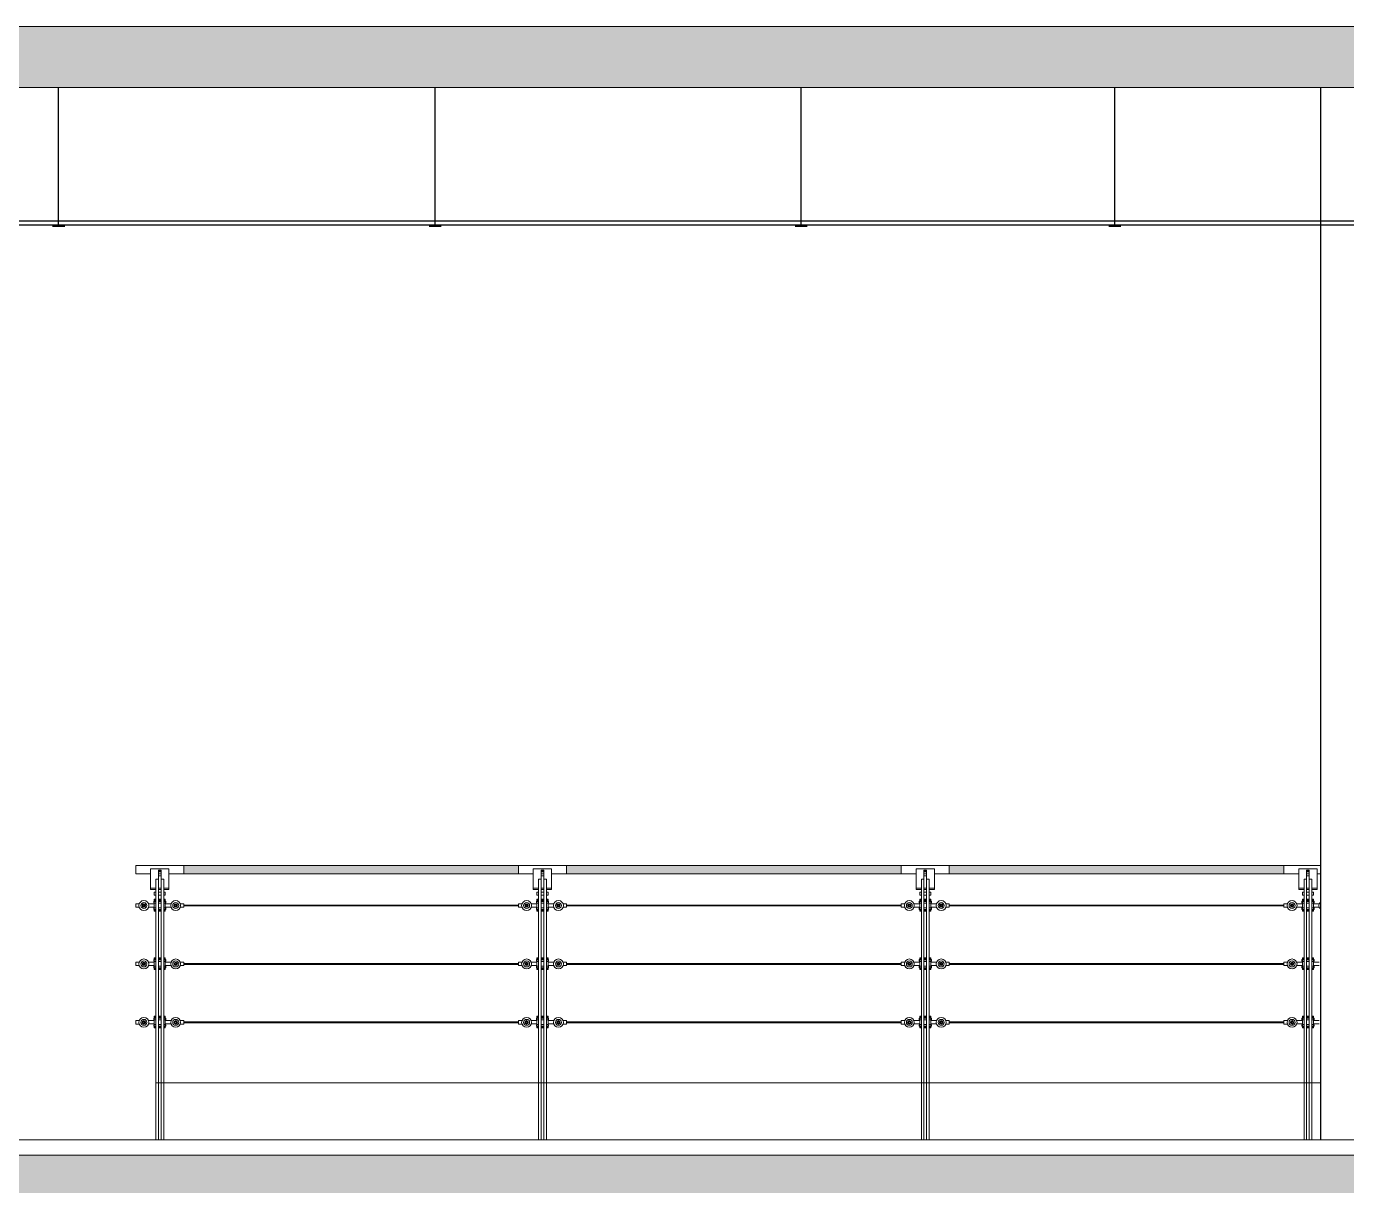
# Model space of a CAD drawing. Header units: millimetres. Extents: x 1135 to 1350, y 205 to 283.
# Drawn here: x 1182.499 to 1186.829, y 225 to 228.8 of the extents above; entities that cross this region are included whole.
import ezdxf

# ---------------------------------------------------------------- set-up
doc = ezdxf.new("R2010")
doc.units = ezdxf.units.MM
doc.header["$LTSCALE"] = 10
doc.layers.add('CIEL', color=8, linetype='Continuous')
doc.layers.add('FONDO', color=8, linetype='Continuous')
for name, color, linetype, lineweight in [('cinza 03', 252, 'Continuous', 13), ('pn 02', 16, 'Continuous', 20), ('PN-01', 90, 'Continuous', 13), ('PN-03', 180, 'Continuous', 30)]:
    doc.layers.add(name, color=color, linetype=linetype, lineweight=lineweight)

msp = doc.modelspace()

# ---------------------------------------------------------------- hatches: boundary and pattern name
at = {"layer": 'cinza 03'}
h = msp.add_hatch(color=256, dxfattribs=at)
h.paths.add_polyline_path([(1183.015, 226.049), (1183.015, 226.0223), (1183.2721, 226.0223), (1183.2791, 226.049)])
h.paths.add_polyline_path([(1184.1129, 226.0223), (1184.1129, 226.049), (1183.2791, 226.049), (1183.2721, 226.0223)])
h = msp.add_hatch(color=256, dxfattribs=at)
h.paths.add_polyline_path([(1184.2706, 226.049), (1184.2706, 226.0223), (1184.5276, 226.0223), (1184.5346, 226.049)])
h.paths.add_polyline_path([(1185.3684, 226.0223), (1185.3684, 226.049), (1184.5346, 226.049), (1184.5276, 226.0223)])
h = msp.add_hatch(color=256, dxfattribs=at)
h.paths.add_polyline_path([(1185.5261, 226.049), (1185.5261, 226.0223), (1185.7832, 226.0223), (1185.7901, 226.049)])
h.paths.add_polyline_path([(1186.6239, 226.0223), (1186.6239, 226.049), (1185.7901, 226.049), (1185.7832, 226.0223)])
at = {"layer": 'PN-01'}
h = msp.add_hatch(color=256, dxfattribs=at)
h.paths.add_polyline_path([(1192.9934, 228.8), (1186.9934, 228.8), (1186.9934, 228.6), (1192.9934, 228.6)])
h.paths.add_polyline_path([(1186.9934, 228.8), (1180.9934, 228.8), (1180.9934, 228.6), (1186.9934, 228.6)])
h.paths.add_polyline_path([(1180.9934, 228.8), (1174.9934, 228.8), (1174.9934, 228.6), (1180.9934, 228.6)])
h.paths.add_polyline_path([(1174.9934, 228.8), (1168.9934, 228.8), (1168.9934, 228.6), (1174.9934, 228.6)])
h.paths.add_polyline_path([(1168.9934, 228.8), (1162.9934, 228.8), (1162.9934, 228.6), (1168.9934, 228.6)])
h.paths.add_polyline_path([(1162.9934, 228.8), (1156.9934, 228.8), (1156.9934, 228.6), (1162.9934, 228.6)])
h.paths.add_polyline_path([(1156.9934, 228.8), (1151.1184, 228.8), (1151.1184, 228.6), (1156.9934, 228.6)])
h.paths.add_polyline_path([(1150.8684, 225.1), (1148.8684, 225.1), (1148.8684, 224.9), (1150.8684, 224.9)])
h.paths.add_polyline_path([(1156.9934, 225.1), (1151.1184, 225.1), (1151.1184, 224.9), (1156.9934, 224.9)])
h.paths.add_polyline_path([(1162.9934, 225.1), (1156.9934, 225.1), (1156.9934, 224.9), (1162.9934, 224.9)])
h.paths.add_polyline_path([(1168.9934, 225.1), (1162.9934, 225.1), (1162.9934, 224.9), (1168.9934, 224.9)])
h.paths.add_polyline_path([(1174.9934, 225.1), (1168.9934, 225.1), (1168.9934, 224.9), (1174.9934, 224.9)])
h.paths.add_polyline_path([(1180.9934, 225.1), (1174.9934, 225.1), (1174.9934, 224.9), (1180.9934, 224.9)])
h.paths.add_polyline_path([(1186.9934, 225.1), (1180.9934, 225.1), (1180.9934, 224.9), (1186.9934, 224.9)])
h.paths.add_polyline_path([(1192.9934, 225.1), (1186.9934, 225.1), (1186.9934, 224.9), (1192.9934, 224.9)])
h.paths.add_polyline_path([(1192.9934, 220.9), (1186.9934, 220.9), (1186.9934, 220.7), (1192.9934, 220.7)])
h.paths.add_polyline_path([(1186.9934, 220.9), (1180.9934, 220.9), (1180.9934, 220.7), (1186.9934, 220.7)])
h.paths.add_polyline_path([(1180.9934, 220.9), (1174.9934, 220.9), (1174.9934, 220.7), (1180.9934, 220.7)])
h.paths.add_polyline_path([(1174.9934, 220.9), (1168.9934, 220.9), (1168.9934, 220.7), (1174.9934, 220.7)])
h.paths.add_polyline_path([(1168.9934, 220.9), (1162.9934, 220.9), (1162.9934, 220.7), (1168.9934, 220.7)])
h.paths.add_polyline_path([(1162.9934, 220.9), (1156.9934, 220.9), (1156.9934, 220.7), (1162.9934, 220.7)])
h.paths.add_polyline_path([(1156.9934, 220.9), (1150.9934, 220.9), (1150.9934, 220.2), (1151.1184, 220.2), (1151.1184, 220.7), (1156.9934, 220.7)])
h.paths.add_polyline_path([(1150.9934, 220.2), (1145.8684, 220.2), (1145.8684, 220), (1150.9934, 220)])
h.paths.add_polyline_path([(1151.2434, 220.2), (1150.9934, 220.2), (1150.9934, 220), (1151.2434, 220)])

# ---------------------------------------------------------------- linework, layer by layer
at = {"layer": 'CIEL'}
for p, q in [((1151.1184, 228.1625), (1217.1434, 228.1625)), ((1151.1184, 228.15), (1217.1434, 228.15)), ((1182.5847, 228.1457), (1182.6244, 228.1457)), ((1183.8197, 228.1457), (1183.8594, 228.1457)), ((1185.0204, 228.1457), (1185.0601, 228.1457)), ((1186.0495, 228.1457), (1186.0893, 228.1457))]:
    msp.add_line(p, q, dxfattribs=at)
at = {"layer": 'cinza 03'}
for p, q in [((1182.8574, 226.049), (1184.2706, 226.049)), ((1182.8574, 226.0223), (1182.8574, 226.049)), ((1182.8574, 226.0223), (1182.9061, 226.0223)), ((1182.9061, 226.0384), (1182.9061, 225.9709)), ((1182.9061, 226.0384), (1182.9662, 226.0384)), ((1182.9318, 226.0337), (1182.9318, 225.15)), ((1182.9406, 226.0337), (1182.9318, 226.0337)), ((1182.9406, 226.0337), (1182.9406, 225.15)), ((1182.9662, 226.0384), (1182.9662, 225.9709)), ((1182.9662, 226.0223), (1184.1616, 226.0223)), ((1183.015, 226.0223), (1183.015, 226.049)), ((1184.1129, 226.0223), (1184.1129, 226.049)), ((1184.1129, 226.049), (1185.5261, 226.049)), ((1184.1616, 226.0384), (1184.1616, 225.9709)), ((1184.1616, 226.0384), (1184.2217, 226.0384)), ((1184.1873, 226.0337), (1184.1873, 225.15)), ((1184.1961, 226.0337), (1184.1873, 226.0337)), ((1184.1961, 226.0337), (1184.1961, 225.15)), ((1184.2217, 226.0384), (1184.2217, 225.9709)), ((1184.2217, 226.0223), (1184.2706, 226.0223)), ((1184.2217, 226.0223), (1185.4171, 226.0223)), ((1184.2706, 226.0223), (1184.2706, 226.049)), ((1185.3684, 226.0223), (1185.3684, 226.049)), ((1185.3684, 226.049), (1186.7434, 226.049)), ((1185.4171, 226.0384), (1185.4171, 225.9709)), ((1185.4171, 226.0384), (1185.4773, 226.0384)), ((1185.4428, 226.0337), (1185.4428, 225.15)), ((1185.4516, 226.0337), (1185.4428, 226.0337)), ((1185.4516, 226.0337), (1185.4516, 225.15)), ((1185.4773, 226.0384), (1185.4773, 225.9709)), ((1185.4773, 226.0223), (1185.5261, 226.0223)), ((1185.4773, 226.0223), (1186.6727, 226.0223)), ((1185.5261, 226.0223), (1185.5261, 226.049)), ((1186.6239, 226.0223), (1186.6239, 226.049)), ((1186.6239, 226.049), (1186.7434, 226.049)), ((1186.6727, 226.0384), (1186.6727, 225.9709)), ((1186.6727, 226.0384), (1186.7328, 226.0384)), ((1186.6983, 226.0337), (1186.6983, 225.15)), ((1186.7071, 226.0337), (1186.6983, 226.0337)), ((1186.7071, 226.0337), (1186.7071, 225.15)), ((1186.7328, 226.0384), (1186.7328, 225.9709)), ((1186.7328, 226.0223), (1186.7434, 226.0223)), ((1186.7328, 226.0223), (1186.7434, 226.0223)), ((1182.9061, 225.9746), (1182.9233, 225.9746)), ((1182.9233, 226.0045), (1182.9234, 225.15)), ((1182.9318, 226.0044), (1182.9233, 226.0044)), ((1182.9318, 225.9746), (1182.9406, 225.9746)), ((1182.949, 226.0044), (1182.9406, 226.0044)), ((1182.949, 226.0044), (1182.949, 225.15)), ((1182.949, 225.9746), (1182.9662, 225.9746)), ((1184.1616, 225.9746), (1184.1789, 225.9746)), ((1184.1789, 226.0045), (1184.1789, 225.15)), ((1184.1873, 226.0044), (1184.1789, 226.0044)), ((1184.1873, 225.9746), (1184.1961, 225.9746)), ((1184.2045, 226.0044), (1184.1961, 226.0044)), ((1184.2045, 226.0044), (1184.2045, 225.15)), ((1184.2045, 225.9746), (1184.2217, 225.9746)), ((1185.4171, 225.9746), (1185.4344, 225.9746)), ((1185.4344, 226.0045), (1185.4344, 225.15)), ((1185.4428, 226.0044), (1185.4344, 226.0044)), ((1185.4428, 225.9746), (1185.4516, 225.9746)), ((1185.46, 226.0044), (1185.4516, 226.0044)), ((1185.46, 226.0044), (1185.46, 225.15)), ((1185.46, 225.9746), (1185.4773, 225.9746)), ((1186.6727, 225.9746), (1186.6899, 225.9746)), ((1186.6899, 226.0045), (1186.6899, 225.15)), ((1186.6983, 226.0044), (1186.6899, 226.0044)), ((1186.6983, 225.9746), (1186.7071, 225.9746)), ((1186.7155, 226.0044), (1186.7071, 226.0044)), ((1186.7155, 226.0044), (1186.7155, 225.15)), ((1186.7155, 225.9746), (1186.7328, 225.9746)), ((1182.9061, 225.9709), (1182.9233, 225.9709)), ((1182.9162, 225.932), (1182.9162, 225.9268)), ((1182.9179, 225.932), (1182.9162, 225.932)), ((1182.9179, 225.9523), (1182.9179, 225.962)), ((1182.9233, 225.962), (1182.9179, 225.962)), ((1182.9233, 225.9523), (1182.9179, 225.9523)), ((1182.9179, 225.9385), (1182.9179, 225.8996)), ((1182.9233, 225.9385), (1182.9179, 225.9385)), ((1182.9318, 225.9709), (1182.9406, 225.9709)), ((1182.9406, 225.962), (1182.9318, 225.962)), ((1182.9406, 225.9523), (1182.9318, 225.9523)), ((1182.9406, 225.9385), (1182.9318, 225.9385)), ((1182.949, 225.9709), (1182.9662, 225.9709)), ((1182.9544, 225.962), (1182.949, 225.962)), ((1182.9544, 225.9523), (1182.949, 225.9523)), ((1182.9544, 225.9385), (1182.949, 225.9385)), ((1182.9544, 225.9523), (1182.9544, 225.962)), ((1182.9544, 225.9385), (1182.9544, 225.8996)), ((1182.9562, 225.932), (1182.9544, 225.932)), ((1182.9562, 225.932), (1182.9562, 225.9268)), ((1184.1616, 225.9709), (1184.1789, 225.9709)), ((1184.1717, 225.932), (1184.1717, 225.9268)), ((1184.1734, 225.932), (1184.1717, 225.932)), ((1184.1734, 225.9523), (1184.1734, 225.962)), ((1184.1789, 225.962), (1184.1734, 225.962)), ((1184.1789, 225.9523), (1184.1734, 225.9523)), ((1184.1734, 225.9385), (1184.1734, 225.8996)), ((1184.1789, 225.9385), (1184.1734, 225.9385)), ((1184.1873, 225.9709), (1184.1961, 225.9709)), ((1184.1961, 225.962), (1184.1873, 225.962)), ((1184.1961, 225.9523), (1184.1873, 225.9523)), ((1184.1961, 225.9385), (1184.1873, 225.9385)), ((1184.2045, 225.9709), (1184.2217, 225.9709)), ((1184.2099, 225.962), (1184.2045, 225.962)), ((1184.2099, 225.9523), (1184.2045, 225.9523)), ((1184.2099, 225.9385), (1184.2045, 225.9385)), ((1184.2099, 225.9523), (1184.2099, 225.962)), ((1184.2099, 225.9385), (1184.2099, 225.8996)), ((1184.2117, 225.932), (1184.2099, 225.932)), ((1184.2117, 225.932), (1184.2117, 225.9268)), ((1185.4171, 225.9709), (1185.4344, 225.9709)), ((1185.4272, 225.932), (1185.4272, 225.9268)), ((1185.429, 225.932), (1185.4272, 225.932)), ((1185.429, 225.9523), (1185.429, 225.962)), ((1185.4344, 225.962), (1185.429, 225.962)), ((1185.4344, 225.9523), (1185.429, 225.9523)), ((1185.429, 225.9385), (1185.429, 225.8996)), ((1185.4344, 225.9385), (1185.429, 225.9385)), ((1185.4428, 225.9709), (1185.4516, 225.9709)), ((1185.4516, 225.962), (1185.4428, 225.962)), ((1185.4516, 225.9523), (1185.4428, 225.9523)), ((1185.4516, 225.9385), (1185.4428, 225.9385)), ((1185.46, 225.9709), (1185.4773, 225.9709)), ((1185.4654, 225.962), (1185.46, 225.962)), ((1185.4654, 225.9523), (1185.46, 225.9523)), ((1185.4654, 225.9385), (1185.46, 225.9385)), ((1185.4654, 225.9523), (1185.4654, 225.962)), ((1185.4654, 225.9385), (1185.4654, 225.8996)), ((1185.4672, 225.932), (1185.4654, 225.932)), ((1185.4672, 225.932), (1185.4672, 225.9268)), ((1186.6727, 225.9709), (1186.6899, 225.9709)), ((1186.6827, 225.932), (1186.6827, 225.9268)), ((1186.6845, 225.932), (1186.6827, 225.932)), ((1186.6845, 225.9523), (1186.6845, 225.962)), ((1186.6899, 225.962), (1186.6845, 225.962)), ((1186.6899, 225.9523), (1186.6845, 225.9523)), ((1186.6845, 225.9385), (1186.6845, 225.8996)), ((1186.6899, 225.9385), (1186.6845, 225.9385)), ((1186.6983, 225.9709), (1186.7071, 225.9709)), ((1186.7071, 225.962), (1186.6983, 225.962)), ((1186.7071, 225.9523), (1186.6983, 225.9523)), ((1186.7071, 225.9385), (1186.6983, 225.9385)), ((1186.7155, 225.9709), (1186.7328, 225.9709)), ((1186.721, 225.962), (1186.7155, 225.962)), ((1186.721, 225.9523), (1186.7155, 225.9523)), ((1186.721, 225.9385), (1186.7155, 225.9385)), ((1186.721, 225.9523), (1186.721, 225.962)), ((1186.721, 225.9385), (1186.721, 225.8996)), ((1186.7227, 225.932), (1186.721, 225.932)), ((1186.7227, 225.932), (1186.7227, 225.9268)), ((1182.8574, 225.9237), (1182.8688, 225.9237)), ((1182.8574, 225.9237), (1182.8574, 225.9126)), ((1182.8574, 225.9126), (1182.8688, 225.9126)), ((1182.8992, 225.9237), (1182.9179, 225.9237)), ((1182.8994, 225.9132), (1182.9179, 225.9132)), ((1182.9179, 225.9268), (1182.9162, 225.9268)), ((1182.9162, 225.9104), (1182.9162, 225.9052)), ((1182.9179, 225.9104), (1182.9162, 225.9104)), ((1182.9179, 225.9052), (1182.9162, 225.9052)), ((1182.9233, 225.8996), (1182.9179, 225.8996)), ((1182.9406, 225.8996), (1182.9318, 225.8996)), ((1182.9544, 225.8996), (1182.949, 225.8996)), ((1182.9562, 225.9268), (1182.9544, 225.9268)), ((1182.9733, 225.9237), (1182.9544, 225.9237)), ((1182.973, 225.9132), (1182.9544, 225.9132)), ((1182.9562, 225.9104), (1182.9544, 225.9104)), ((1182.9562, 225.9052), (1182.9544, 225.9052)), ((1182.9562, 225.9104), (1182.9562, 225.9052)), ((1183.015, 225.9237), (1183.0037, 225.9237)), ((1183.015, 225.9126), (1183.0037, 225.9126)), ((1183.015, 225.9237), (1183.015, 225.9126)), ((1183.015, 225.9198), (1184.1129, 225.9198)), ((1183.015, 225.9166), (1184.1129, 225.9166)), ((1184.1129, 225.9237), (1184.1243, 225.9237)), ((1184.1129, 225.9237), (1184.1129, 225.9126)), ((1184.1129, 225.9126), (1184.1243, 225.9126)), ((1184.1547, 225.9237), (1184.1734, 225.9237)), ((1184.1549, 225.9132), (1184.1734, 225.9132)), ((1184.1734, 225.9268), (1184.1717, 225.9268)), ((1184.1717, 225.9104), (1184.1717, 225.9052)), ((1184.1734, 225.9104), (1184.1717, 225.9104)), ((1184.1734, 225.9052), (1184.1717, 225.9052)), ((1184.1789, 225.8996), (1184.1734, 225.8996)), ((1184.1961, 225.8996), (1184.1873, 225.8996)), ((1184.2099, 225.8996), (1184.2045, 225.8996)), ((1184.2117, 225.9268), (1184.2099, 225.9268)), ((1184.2288, 225.9237), (1184.2099, 225.9237)), ((1184.2285, 225.9132), (1184.2099, 225.9132)), ((1184.2117, 225.9104), (1184.2099, 225.9104)), ((1184.2117, 225.9052), (1184.2099, 225.9052)), ((1184.2117, 225.9104), (1184.2117, 225.9052)), ((1184.2706, 225.9237), (1184.2592, 225.9237)), ((1184.2706, 225.9126), (1184.2592, 225.9126)), ((1184.2706, 225.9237), (1184.2706, 225.9126)), ((1184.2706, 225.9198), (1185.3684, 225.9198)), ((1184.2706, 225.9166), (1185.3684, 225.9166)), ((1185.3684, 225.9237), (1185.3798, 225.9237)), ((1185.3684, 225.9237), (1185.3684, 225.9126)), ((1185.3684, 225.9126), (1185.3798, 225.9126)), ((1185.4102, 225.9237), (1185.429, 225.9237)), ((1185.4104, 225.9132), (1185.429, 225.9132)), ((1185.429, 225.9268), (1185.4272, 225.9268)), ((1185.4272, 225.9104), (1185.4272, 225.9052)), ((1185.429, 225.9104), (1185.4272, 225.9104)), ((1185.429, 225.9052), (1185.4272, 225.9052)), ((1185.4344, 225.8996), (1185.429, 225.8996)), ((1185.4516, 225.8996), (1185.4428, 225.8996)), ((1185.4654, 225.8996), (1185.46, 225.8996)), ((1185.4672, 225.9268), (1185.4654, 225.9268)), ((1185.4843, 225.9237), (1185.4654, 225.9237)), ((1185.4841, 225.9132), (1185.4654, 225.9132)), ((1185.4672, 225.9104), (1185.4654, 225.9104)), ((1185.4672, 225.9052), (1185.4654, 225.9052)), ((1185.4672, 225.9104), (1185.4672, 225.9052)), ((1185.5261, 225.9237), (1185.5147, 225.9237)), ((1185.5261, 225.9126), (1185.5147, 225.9126)), ((1185.5261, 225.9237), (1185.5261, 225.9126)), ((1185.5261, 225.9198), (1186.6239, 225.9198)), ((1185.5261, 225.9166), (1186.6239, 225.9166)), ((1186.6239, 225.9237), (1186.6353, 225.9237)), ((1186.6239, 225.9237), (1186.6239, 225.9126)), ((1186.6239, 225.9126), (1186.6353, 225.9126)), ((1186.6657, 225.9237), (1186.6845, 225.9237)), ((1186.666, 225.9132), (1186.6845, 225.9132)), ((1186.6845, 225.9268), (1186.6827, 225.9268)), ((1186.6827, 225.9104), (1186.6827, 225.9052)), ((1186.6845, 225.9104), (1186.6827, 225.9104)), ((1186.6845, 225.9052), (1186.6827, 225.9052)), ((1186.6899, 225.8996), (1186.6845, 225.8996)), ((1186.7071, 225.8996), (1186.6983, 225.8996)), ((1186.721, 225.8996), (1186.7155, 225.8996)), ((1186.7227, 225.9268), (1186.721, 225.9268)), ((1186.7398, 225.9237), (1186.721, 225.9237)), ((1186.7396, 225.9132), (1186.721, 225.9132)), ((1186.7227, 225.9104), (1186.721, 225.9104)), ((1186.7227, 225.9052), (1186.721, 225.9052)), ((1186.7227, 225.9104), (1186.7227, 225.9052)), ((1182.8574, 225.7322), (1182.8688, 225.7322)), ((1182.8574, 225.7322), (1182.8574, 225.7211)), ((1182.8574, 225.7211), (1182.8688, 225.7211)), ((1182.8992, 225.7322), (1182.9179, 225.7322)), ((1182.8994, 225.7217), (1182.9179, 225.7217)), ((1182.9162, 225.7406), (1182.9162, 225.7353)), ((1182.9179, 225.7406), (1182.9162, 225.7406)), ((1182.9179, 225.7353), (1182.9162, 225.7353)), ((1182.9162, 225.719), (1182.9162, 225.7137)), ((1182.9179, 225.719), (1182.9162, 225.719)), ((1182.9179, 225.747), (1182.9179, 225.7081)), ((1182.9233, 225.747), (1182.9179, 225.747)), ((1182.9406, 225.747), (1182.9318, 225.747)), ((1182.9544, 225.747), (1182.949, 225.747)), ((1182.9544, 225.747), (1182.9544, 225.7081)), ((1182.9562, 225.7406), (1182.9544, 225.7406)), ((1182.9562, 225.7353), (1182.9544, 225.7353)), ((1182.9733, 225.7322), (1182.9544, 225.7322)), ((1182.973, 225.7217), (1182.9544, 225.7217)), ((1182.9562, 225.719), (1182.9544, 225.719)), ((1182.9562, 225.7406), (1182.9562, 225.7353)), ((1182.9562, 225.719), (1182.9562, 225.7137)), ((1183.015, 225.7322), (1183.0037, 225.7322)), ((1183.015, 225.7211), (1183.0037, 225.7211)), ((1183.015, 225.7322), (1183.015, 225.7211)), ((1183.015, 225.7283), (1184.1129, 225.7283)), ((1183.015, 225.7251), (1184.1129, 225.7251)), ((1184.1129, 225.7322), (1184.1243, 225.7322)), ((1184.1129, 225.7322), (1184.1129, 225.7211)), ((1184.1129, 225.7211), (1184.1243, 225.7211)), ((1184.1547, 225.7322), (1184.1734, 225.7322)), ((1184.1549, 225.7217), (1184.1734, 225.7217)), ((1184.1717, 225.7406), (1184.1717, 225.7353)), ((1184.1734, 225.7406), (1184.1717, 225.7406)), ((1184.1734, 225.7353), (1184.1717, 225.7353)), ((1184.1717, 225.719), (1184.1717, 225.7137)), ((1184.1734, 225.719), (1184.1717, 225.719)), ((1184.1734, 225.747), (1184.1734, 225.7081)), ((1184.1789, 225.747), (1184.1734, 225.747)), ((1184.1961, 225.747), (1184.1873, 225.747)), ((1184.2099, 225.747), (1184.2045, 225.747)), ((1184.2099, 225.747), (1184.2099, 225.7081)), ((1184.2117, 225.7406), (1184.2099, 225.7406)), ((1184.2117, 225.7353), (1184.2099, 225.7353)), ((1184.2288, 225.7322), (1184.2099, 225.7322)), ((1184.2285, 225.7217), (1184.2099, 225.7217)), ((1184.2117, 225.719), (1184.2099, 225.719)), ((1184.2117, 225.7406), (1184.2117, 225.7353)), ((1184.2117, 225.719), (1184.2117, 225.7137)), ((1184.2706, 225.7322), (1184.2592, 225.7322)), ((1184.2706, 225.7211), (1184.2592, 225.7211)), ((1184.2706, 225.7322), (1184.2706, 225.7211)), ((1184.2706, 225.7283), (1185.3684, 225.7283)), ((1184.2706, 225.7251), (1185.3684, 225.7251)), ((1185.3684, 225.7322), (1185.3798, 225.7322)), ((1185.3684, 225.7322), (1185.3684, 225.7211)), ((1185.3684, 225.7211), (1185.3798, 225.7211)), ((1185.4102, 225.7322), (1185.429, 225.7322)), ((1185.4104, 225.7217), (1185.429, 225.7217)), ((1185.4272, 225.7406), (1185.4272, 225.7353)), ((1185.429, 225.7406), (1185.4272, 225.7406)), ((1185.429, 225.7353), (1185.4272, 225.7353)), ((1185.4272, 225.719), (1185.4272, 225.7137)), ((1185.429, 225.719), (1185.4272, 225.719)), ((1185.429, 225.747), (1185.429, 225.7081)), ((1185.4344, 225.747), (1185.429, 225.747)), ((1185.4516, 225.747), (1185.4428, 225.747)), ((1185.4654, 225.747), (1185.46, 225.747)), ((1185.4654, 225.747), (1185.4654, 225.7081)), ((1185.4672, 225.7406), (1185.4654, 225.7406)), ((1185.4672, 225.7353), (1185.4654, 225.7353)), ((1185.4843, 225.7322), (1185.4654, 225.7322)), ((1185.4841, 225.7217), (1185.4654, 225.7217)), ((1185.4672, 225.719), (1185.4654, 225.719)), ((1185.4672, 225.7406), (1185.4672, 225.7353)), ((1185.4672, 225.719), (1185.4672, 225.7137)), ((1185.5261, 225.7322), (1185.5147, 225.7322)), ((1185.5261, 225.7211), (1185.5147, 225.7211)), ((1185.5261, 225.7322), (1185.5261, 225.7211)), ((1185.5261, 225.7283), (1186.6239, 225.7283)), ((1185.5261, 225.7251), (1186.6239, 225.7251)), ((1186.6239, 225.7322), (1186.6353, 225.7322)), ((1186.6239, 225.7322), (1186.6239, 225.7211)), ((1186.6239, 225.7211), (1186.6353, 225.7211)), ((1186.6657, 225.7322), (1186.6845, 225.7322)), ((1186.666, 225.7217), (1186.6845, 225.7217)), ((1186.6827, 225.7406), (1186.6827, 225.7353)), ((1186.6845, 225.7406), (1186.6827, 225.7406)), ((1186.6845, 225.7353), (1186.6827, 225.7353)), ((1186.6827, 225.719), (1186.6827, 225.7137)), ((1186.6845, 225.719), (1186.6827, 225.719)), ((1186.6845, 225.747), (1186.6845, 225.7081)), ((1186.6899, 225.747), (1186.6845, 225.747)), ((1186.7071, 225.747), (1186.6983, 225.747)), ((1186.721, 225.747), (1186.7155, 225.747)), ((1186.721, 225.747), (1186.721, 225.7081)), ((1186.7227, 225.7406), (1186.721, 225.7406)), ((1186.7227, 225.7353), (1186.721, 225.7353)), ((1186.7398, 225.7322), (1186.721, 225.7322)), ((1186.7396, 225.7217), (1186.721, 225.7217)), ((1186.7227, 225.719), (1186.721, 225.719)), ((1186.7227, 225.7406), (1186.7227, 225.7353)), ((1186.7227, 225.719), (1186.7227, 225.7137)), ((1182.9179, 225.7137), (1182.9162, 225.7137)), ((1182.9233, 225.7081), (1182.9179, 225.7081)), ((1182.9406, 225.7081), (1182.9318, 225.7081)), ((1182.9544, 225.7081), (1182.949, 225.7081)), ((1182.9562, 225.7137), (1182.9544, 225.7137)), ((1184.1734, 225.7137), (1184.1717, 225.7137)), ((1184.1789, 225.7081), (1184.1734, 225.7081)), ((1184.1961, 225.7081), (1184.1873, 225.7081)), ((1184.2099, 225.7081), (1184.2045, 225.7081)), ((1184.2117, 225.7137), (1184.2099, 225.7137)), ((1185.429, 225.7137), (1185.4272, 225.7137)), ((1185.4344, 225.7081), (1185.429, 225.7081)), ((1185.4516, 225.7081), (1185.4428, 225.7081)), ((1185.4654, 225.7081), (1185.46, 225.7081)), ((1185.4672, 225.7137), (1185.4654, 225.7137)), ((1186.6845, 225.7137), (1186.6827, 225.7137)), ((1186.6899, 225.7081), (1186.6845, 225.7081)), ((1186.7071, 225.7081), (1186.6983, 225.7081)), ((1186.721, 225.7081), (1186.7155, 225.7081)), ((1186.7227, 225.7137), (1186.721, 225.7137)), ((1182.8574, 225.5407), (1182.8688, 225.5407)), ((1182.8574, 225.5407), (1182.8574, 225.5296)), ((1182.8992, 225.5407), (1182.9179, 225.5407)), ((1182.9162, 225.5491), (1182.9162, 225.5438)), ((1182.9179, 225.5491), (1182.9162, 225.5491)), ((1182.9179, 225.5438), (1182.9162, 225.5438)), ((1182.9179, 225.5555), (1182.9179, 225.5166)), ((1182.9233, 225.5555), (1182.9179, 225.5555)), ((1182.9406, 225.5555), (1182.9318, 225.5555)), ((1182.9544, 225.5555), (1182.949, 225.5555)), ((1182.9544, 225.5555), (1182.9544, 225.5166)), ((1182.9562, 225.5491), (1182.9544, 225.5491)), ((1182.9562, 225.5438), (1182.9544, 225.5438)), ((1182.9733, 225.5407), (1182.9544, 225.5407)), ((1182.9562, 225.5491), (1182.9562, 225.5438)), ((1183.015, 225.5407), (1183.0037, 225.5407)), ((1183.015, 225.5407), (1183.015, 225.5296)), ((1184.1129, 225.5407), (1184.1243, 225.5407)), ((1184.1129, 225.5407), (1184.1129, 225.5296)), ((1184.1547, 225.5407), (1184.1734, 225.5407)), ((1184.1717, 225.5491), (1184.1717, 225.5438)), ((1184.1734, 225.5491), (1184.1717, 225.5491)), ((1184.1734, 225.5438), (1184.1717, 225.5438)), ((1184.1734, 225.5555), (1184.1734, 225.5166)), ((1184.1789, 225.5555), (1184.1734, 225.5555)), ((1184.1961, 225.5555), (1184.1873, 225.5555)), ((1184.2099, 225.5555), (1184.2045, 225.5555)), ((1184.2099, 225.5555), (1184.2099, 225.5166)), ((1184.2117, 225.5491), (1184.2099, 225.5491)), ((1184.2117, 225.5438), (1184.2099, 225.5438)), ((1184.2288, 225.5407), (1184.2099, 225.5407)), ((1184.2117, 225.5491), (1184.2117, 225.5438)), ((1184.2706, 225.5407), (1184.2592, 225.5407)), ((1184.2706, 225.5407), (1184.2706, 225.5296)), ((1185.3684, 225.5407), (1185.3798, 225.5407)), ((1185.3684, 225.5407), (1185.3684, 225.5296)), ((1185.4102, 225.5407), (1185.429, 225.5407)), ((1185.4272, 225.5491), (1185.4272, 225.5438)), ((1185.429, 225.5491), (1185.4272, 225.5491)), ((1185.429, 225.5438), (1185.4272, 225.5438)), ((1185.429, 225.5555), (1185.429, 225.5166)), ((1185.4344, 225.5555), (1185.429, 225.5555)), ((1185.4516, 225.5555), (1185.4428, 225.5555)), ((1185.4654, 225.5555), (1185.46, 225.5555)), ((1185.4654, 225.5555), (1185.4654, 225.5166)), ((1185.4672, 225.5491), (1185.4654, 225.5491)), ((1185.4672, 225.5438), (1185.4654, 225.5438)), ((1185.4843, 225.5407), (1185.4654, 225.5407)), ((1185.4672, 225.5491), (1185.4672, 225.5438)), ((1185.5261, 225.5407), (1185.5147, 225.5407)), ((1185.5261, 225.5407), (1185.5261, 225.5296)), ((1186.6239, 225.5407), (1186.6353, 225.5407)), ((1186.6239, 225.5407), (1186.6239, 225.5296)), ((1186.6657, 225.5407), (1186.6845, 225.5407)), ((1186.6827, 225.5491), (1186.6827, 225.5438)), ((1186.6845, 225.5491), (1186.6827, 225.5491)), ((1186.6845, 225.5438), (1186.6827, 225.5438)), ((1186.6845, 225.5555), (1186.6845, 225.5166)), ((1186.6899, 225.5555), (1186.6845, 225.5555)), ((1186.7071, 225.5555), (1186.6983, 225.5555)), ((1186.721, 225.5555), (1186.7155, 225.5555)), ((1186.721, 225.5555), (1186.721, 225.5166)), ((1186.7227, 225.5491), (1186.721, 225.5491)), ((1186.7227, 225.5438), (1186.721, 225.5438)), ((1186.7398, 225.5407), (1186.721, 225.5407)), ((1186.7227, 225.5491), (1186.7227, 225.5438)), ((1182.8574, 225.5296), (1182.8688, 225.5296)), ((1182.8994, 225.5303), (1182.9179, 225.5303)), ((1182.9162, 225.5275), (1182.9162, 225.5222)), ((1182.9179, 225.5275), (1182.9162, 225.5275)), ((1182.9179, 225.5222), (1182.9162, 225.5222)), ((1182.9233, 225.5166), (1182.9179, 225.5166)), ((1182.9406, 225.5166), (1182.9318, 225.5166)), ((1182.9544, 225.5166), (1182.949, 225.5166)), ((1182.973, 225.5303), (1182.9544, 225.5303)), ((1182.9562, 225.5275), (1182.9544, 225.5275)), ((1182.9562, 225.5222), (1182.9544, 225.5222)), ((1182.9562, 225.5275), (1182.9562, 225.5222)), ((1183.015, 225.5296), (1183.0037, 225.5296)), ((1183.015, 225.5368), (1184.1129, 225.5368)), ((1183.015, 225.5336), (1184.1129, 225.5336)), ((1184.1129, 225.5296), (1184.1243, 225.5296)), ((1184.1549, 225.5303), (1184.1734, 225.5303)), ((1184.1717, 225.5275), (1184.1717, 225.5222)), ((1184.1734, 225.5275), (1184.1717, 225.5275)), ((1184.1734, 225.5222), (1184.1717, 225.5222)), ((1184.1789, 225.5166), (1184.1734, 225.5166)), ((1184.1961, 225.5166), (1184.1873, 225.5166)), ((1184.2099, 225.5166), (1184.2045, 225.5166)), ((1184.2285, 225.5303), (1184.2099, 225.5303)), ((1184.2117, 225.5275), (1184.2099, 225.5275)), ((1184.2117, 225.5222), (1184.2099, 225.5222)), ((1184.2117, 225.5275), (1184.2117, 225.5222)), ((1184.2706, 225.5296), (1184.2592, 225.5296)), ((1184.2706, 225.5368), (1185.3684, 225.5368)), ((1184.2706, 225.5336), (1185.3684, 225.5336)), ((1185.3684, 225.5296), (1185.3798, 225.5296)), ((1185.4104, 225.5303), (1185.429, 225.5303)), ((1185.4272, 225.5275), (1185.4272, 225.5222)), ((1185.429, 225.5275), (1185.4272, 225.5275)), ((1185.429, 225.5222), (1185.4272, 225.5222)), ((1185.4344, 225.5166), (1185.429, 225.5166)), ((1185.4516, 225.5166), (1185.4428, 225.5166)), ((1185.4654, 225.5166), (1185.46, 225.5166)), ((1185.4841, 225.5303), (1185.4654, 225.5303)), ((1185.4672, 225.5275), (1185.4654, 225.5275)), ((1185.4672, 225.5222), (1185.4654, 225.5222)), ((1185.4672, 225.5275), (1185.4672, 225.5222)), ((1185.5261, 225.5296), (1185.5147, 225.5296)), ((1185.5261, 225.5368), (1186.6239, 225.5368)), ((1185.5261, 225.5336), (1186.6239, 225.5336)), ((1186.6239, 225.5296), (1186.6353, 225.5296)), ((1186.666, 225.5303), (1186.6845, 225.5303)), ((1186.6827, 225.5275), (1186.6827, 225.5222)), ((1186.6845, 225.5275), (1186.6827, 225.5275)), ((1186.6845, 225.5222), (1186.6827, 225.5222)), ((1186.6899, 225.5166), (1186.6845, 225.5166)), ((1186.7071, 225.5166), (1186.6983, 225.5166)), ((1186.721, 225.5166), (1186.7155, 225.5166)), ((1186.7396, 225.5303), (1186.721, 225.5303)), ((1186.7227, 225.5275), (1186.721, 225.5275)), ((1186.7227, 225.5222), (1186.721, 225.5222)), ((1186.7227, 225.5275), (1186.7227, 225.5222))]:
    msp.add_line(p, q, dxfattribs=at)
at = {"layer": 'cinza 03', "color": 8, "ltscale": 0.1}
for p, q in [((1182.9406, 226.0332), (1182.9318, 226.0332)), ((1182.9406, 226.0321), (1182.9318, 226.0321)), ((1182.9406, 226.0288), (1182.9318, 226.0288)), ((1182.9406, 226.0215), (1182.9318, 226.0216)), ((1184.1961, 226.0332), (1184.1873, 226.0332)), ((1184.1961, 226.0321), (1184.1873, 226.0321)), ((1184.1961, 226.0288), (1184.1873, 226.0288)), ((1184.1961, 226.0215), (1184.1873, 226.0216)), ((1185.4516, 226.0332), (1185.4428, 226.0332)), ((1185.4516, 226.0321), (1185.4428, 226.0321)), ((1185.4516, 226.0288), (1185.4428, 226.0288)), ((1185.4516, 226.0215), (1185.4428, 226.0216)), ((1186.7071, 226.0332), (1186.6983, 226.0332)), ((1186.7071, 226.0321), (1186.6983, 226.0321)), ((1186.7071, 226.0288), (1186.6983, 226.0288)), ((1186.7071, 226.0215), (1186.6983, 226.0216)), ((1182.9406, 226.015), (1182.9318, 226.015)), ((1184.1961, 226.015), (1184.1873, 226.015)), ((1185.4516, 226.015), (1185.4428, 226.015)), ((1186.7071, 226.015), (1186.6983, 226.015)), ((1182.9233, 225.9372), (1182.9179, 225.9372)), ((1182.9233, 225.9349), (1182.9179, 225.9349)), ((1182.9233, 225.9313), (1182.9179, 225.9313)), ((1182.9406, 225.9372), (1182.9318, 225.9372)), ((1182.9406, 225.9349), (1182.9318, 225.9349)), ((1182.9406, 225.9313), (1182.9318, 225.9313)), ((1182.9544, 225.9372), (1182.949, 225.9372)), ((1182.9544, 225.9349), (1182.949, 225.9349)), ((1182.9544, 225.9313), (1182.949, 225.9313)), ((1184.1789, 225.9372), (1184.1734, 225.9372)), ((1184.1789, 225.9349), (1184.1734, 225.9349)), ((1184.1789, 225.9313), (1184.1734, 225.9313)), ((1184.1961, 225.9372), (1184.1873, 225.9372)), ((1184.1961, 225.9349), (1184.1873, 225.9349)), ((1184.1961, 225.9313), (1184.1873, 225.9313)), ((1184.2099, 225.9372), (1184.2045, 225.9372)), ((1184.2099, 225.9349), (1184.2045, 225.9349)), ((1184.2099, 225.9313), (1184.2045, 225.9313)), ((1185.4344, 225.9372), (1185.429, 225.9372)), ((1185.4344, 225.9349), (1185.429, 225.9349)), ((1185.4344, 225.9313), (1185.429, 225.9313)), ((1185.4516, 225.9372), (1185.4428, 225.9372)), ((1185.4516, 225.9349), (1185.4428, 225.9349)), ((1185.4516, 225.9313), (1185.4428, 225.9313)), ((1185.4654, 225.9372), (1185.46, 225.9372)), ((1185.4654, 225.9349), (1185.46, 225.9349)), ((1185.4654, 225.9313), (1185.46, 225.9313)), ((1186.6899, 225.9372), (1186.6845, 225.9372)), ((1186.6899, 225.9349), (1186.6845, 225.9349)), ((1186.6899, 225.9313), (1186.6845, 225.9313)), ((1186.7071, 225.9372), (1186.6983, 225.9372)), ((1186.7071, 225.9349), (1186.6983, 225.9349)), ((1186.7071, 225.9313), (1186.6983, 225.9313)), ((1186.721, 225.9372), (1186.7155, 225.9372)), ((1186.721, 225.9349), (1186.7155, 225.9349)), ((1186.721, 225.9313), (1186.7155, 225.9313)), ((1182.9233, 225.9259), (1182.9179, 225.9259)), ((1182.9233, 225.911), (1182.9179, 225.911)), ((1182.9233, 225.9056), (1182.9179, 225.9056)), ((1182.9233, 225.902), (1182.9179, 225.902)), ((1182.9233, 225.8997), (1182.9179, 225.8997)), ((1182.9406, 225.9259), (1182.9318, 225.9259)), ((1182.9406, 225.911), (1182.9318, 225.911)), ((1182.9406, 225.9056), (1182.9318, 225.9056)), ((1182.9406, 225.902), (1182.9318, 225.902)), ((1182.9406, 225.8997), (1182.9318, 225.8997)), ((1182.9544, 225.9259), (1182.949, 225.9259)), ((1182.9544, 225.911), (1182.949, 225.911)), ((1182.9544, 225.9056), (1182.949, 225.9056)), ((1182.9544, 225.902), (1182.949, 225.902)), ((1182.9544, 225.8997), (1182.949, 225.8997)), ((1184.1789, 225.9259), (1184.1734, 225.9259)), ((1184.1789, 225.911), (1184.1734, 225.911)), ((1184.1789, 225.9056), (1184.1734, 225.9056)), ((1184.1789, 225.902), (1184.1734, 225.902)), ((1184.1789, 225.8997), (1184.1734, 225.8997)), ((1184.1961, 225.9259), (1184.1873, 225.9259)), ((1184.1961, 225.911), (1184.1873, 225.911)), ((1184.1961, 225.9056), (1184.1873, 225.9056)), ((1184.1961, 225.902), (1184.1873, 225.902)), ((1184.1961, 225.8997), (1184.1873, 225.8997)), ((1184.2099, 225.9259), (1184.2045, 225.9259)), ((1184.2099, 225.911), (1184.2045, 225.911)), ((1184.2099, 225.9056), (1184.2045, 225.9056)), ((1184.2099, 225.902), (1184.2045, 225.902)), ((1184.2099, 225.8997), (1184.2045, 225.8997)), ((1185.4344, 225.9259), (1185.429, 225.9259)), ((1185.4344, 225.911), (1185.429, 225.911)), ((1185.4344, 225.9056), (1185.429, 225.9056)), ((1185.4344, 225.902), (1185.429, 225.902)), ((1185.4344, 225.8997), (1185.429, 225.8997)), ((1185.4516, 225.9259), (1185.4428, 225.9259)), ((1185.4516, 225.911), (1185.4428, 225.911)), ((1185.4516, 225.9056), (1185.4428, 225.9056)), ((1185.4516, 225.902), (1185.4428, 225.902)), ((1185.4516, 225.8997), (1185.4428, 225.8997)), ((1185.4654, 225.9259), (1185.46, 225.9259)), ((1185.4654, 225.911), (1185.46, 225.911)), ((1185.4654, 225.9056), (1185.46, 225.9056)), ((1185.4654, 225.902), (1185.46, 225.902)), ((1185.4654, 225.8997), (1185.46, 225.8997)), ((1186.6899, 225.9259), (1186.6845, 225.9259)), ((1186.6899, 225.911), (1186.6845, 225.911)), ((1186.6899, 225.9056), (1186.6845, 225.9056)), ((1186.6899, 225.902), (1186.6845, 225.902)), ((1186.6899, 225.8997), (1186.6845, 225.8997)), ((1186.7071, 225.9259), (1186.6983, 225.9259)), ((1186.7071, 225.911), (1186.6983, 225.911)), ((1186.7071, 225.9056), (1186.6983, 225.9056)), ((1186.7071, 225.902), (1186.6983, 225.902)), ((1186.7071, 225.8997), (1186.6983, 225.8997)), ((1186.721, 225.9259), (1186.7155, 225.9259)), ((1186.721, 225.911), (1186.7155, 225.911)), ((1186.721, 225.9056), (1186.7155, 225.9056)), ((1186.721, 225.902), (1186.7155, 225.902)), ((1186.721, 225.8997), (1186.7155, 225.8997)), ((1182.9233, 225.7457), (1182.9179, 225.7457)), ((1182.9233, 225.7434), (1182.9179, 225.7434)), ((1182.9233, 225.7398), (1182.9179, 225.7398)), ((1182.9233, 225.7344), (1182.9179, 225.7344)), ((1182.9233, 225.7195), (1182.9179, 225.7195)), ((1182.9233, 225.7141), (1182.9179, 225.7141)), ((1182.9406, 225.7457), (1182.9318, 225.7457)), ((1182.9406, 225.7434), (1182.9318, 225.7434)), ((1182.9406, 225.7398), (1182.9318, 225.7398)), ((1182.9406, 225.7344), (1182.9318, 225.7344)), ((1182.9406, 225.7195), (1182.9318, 225.7195)), ((1182.9406, 225.7141), (1182.9318, 225.7141)), ((1182.9544, 225.7457), (1182.949, 225.7457)), ((1182.9544, 225.7434), (1182.949, 225.7434)), ((1182.9544, 225.7398), (1182.949, 225.7398)), ((1182.9544, 225.7344), (1182.949, 225.7344)), ((1182.9544, 225.7195), (1182.949, 225.7195)), ((1182.9544, 225.7141), (1182.949, 225.7141)), ((1184.1789, 225.7457), (1184.1734, 225.7457)), ((1184.1789, 225.7434), (1184.1734, 225.7434)), ((1184.1789, 225.7398), (1184.1734, 225.7398)), ((1184.1789, 225.7344), (1184.1734, 225.7344)), ((1184.1789, 225.7195), (1184.1734, 225.7195)), ((1184.1789, 225.7141), (1184.1734, 225.7141)), ((1184.1961, 225.7457), (1184.1873, 225.7457)), ((1184.1961, 225.7434), (1184.1873, 225.7434)), ((1184.1961, 225.7398), (1184.1873, 225.7398)), ((1184.1961, 225.7344), (1184.1873, 225.7344)), ((1184.1961, 225.7195), (1184.1873, 225.7195)), ((1184.1961, 225.7141), (1184.1873, 225.7141)), ((1184.2099, 225.7457), (1184.2045, 225.7457)), ((1184.2099, 225.7434), (1184.2045, 225.7434)), ((1184.2099, 225.7398), (1184.2045, 225.7398)), ((1184.2099, 225.7344), (1184.2045, 225.7344)), ((1184.2099, 225.7195), (1184.2045, 225.7195)), ((1184.2099, 225.7141), (1184.2045, 225.7141)), ((1185.4344, 225.7457), (1185.429, 225.7457)), ((1185.4344, 225.7434), (1185.429, 225.7434)), ((1185.4344, 225.7398), (1185.429, 225.7398)), ((1185.4344, 225.7344), (1185.429, 225.7344)), ((1185.4344, 225.7195), (1185.429, 225.7195)), ((1185.4344, 225.7141), (1185.429, 225.7141)), ((1185.4516, 225.7457), (1185.4428, 225.7457)), ((1185.4516, 225.7434), (1185.4428, 225.7434)), ((1185.4516, 225.7398), (1185.4428, 225.7398)), ((1185.4516, 225.7344), (1185.4428, 225.7344)), ((1185.4516, 225.7195), (1185.4428, 225.7195)), ((1185.4516, 225.7141), (1185.4428, 225.7141)), ((1185.4654, 225.7457), (1185.46, 225.7457)), ((1185.4654, 225.7434), (1185.46, 225.7434)), ((1185.4654, 225.7398), (1185.46, 225.7398)), ((1185.4654, 225.7344), (1185.46, 225.7344)), ((1185.4654, 225.7195), (1185.46, 225.7195)), ((1185.4654, 225.7141), (1185.46, 225.7141)), ((1186.6899, 225.7457), (1186.6845, 225.7457)), ((1186.6899, 225.7434), (1186.6845, 225.7434)), ((1186.6899, 225.7398), (1186.6845, 225.7398)), ((1186.6899, 225.7344), (1186.6845, 225.7344)), ((1186.6899, 225.7195), (1186.6845, 225.7195)), ((1186.6899, 225.7141), (1186.6845, 225.7141)), ((1186.7071, 225.7457), (1186.6983, 225.7457)), ((1186.7071, 225.7434), (1186.6983, 225.7434)), ((1186.7071, 225.7398), (1186.6983, 225.7398)), ((1186.7071, 225.7344), (1186.6983, 225.7344)), ((1186.7071, 225.7195), (1186.6983, 225.7195)), ((1186.7071, 225.7141), (1186.6983, 225.7141)), ((1186.721, 225.7457), (1186.7155, 225.7457)), ((1186.721, 225.7434), (1186.7155, 225.7434)), ((1186.721, 225.7398), (1186.7155, 225.7398)), ((1186.721, 225.7344), (1186.7155, 225.7344)), ((1186.721, 225.7195), (1186.7155, 225.7195)), ((1186.721, 225.7141), (1186.7155, 225.7141)), ((1182.9233, 225.7105), (1182.9179, 225.7105)), ((1182.9233, 225.7082), (1182.9179, 225.7082)), ((1182.9406, 225.7105), (1182.9318, 225.7105)), ((1182.9406, 225.7082), (1182.9318, 225.7082)), ((1182.9544, 225.7105), (1182.949, 225.7105)), ((1182.9544, 225.7082), (1182.949, 225.7082)), ((1184.1789, 225.7105), (1184.1734, 225.7105)), ((1184.1789, 225.7082), (1184.1734, 225.7082)), ((1184.1961, 225.7105), (1184.1873, 225.7105)), ((1184.1961, 225.7082), (1184.1873, 225.7082)), ((1184.2099, 225.7105), (1184.2045, 225.7105)), ((1184.2099, 225.7082), (1184.2045, 225.7082)), ((1185.4344, 225.7105), (1185.429, 225.7105)), ((1185.4344, 225.7082), (1185.429, 225.7082)), ((1185.4516, 225.7105), (1185.4428, 225.7105)), ((1185.4516, 225.7082), (1185.4428, 225.7082)), ((1185.4654, 225.7105), (1185.46, 225.7105)), ((1185.4654, 225.7082), (1185.46, 225.7082)), ((1186.6899, 225.7105), (1186.6845, 225.7105)), ((1186.6899, 225.7082), (1186.6845, 225.7082)), ((1186.7071, 225.7105), (1186.6983, 225.7105)), ((1186.7071, 225.7082), (1186.6983, 225.7082)), ((1186.721, 225.7105), (1186.7155, 225.7105)), ((1186.721, 225.7082), (1186.7155, 225.7082)), ((1182.9233, 225.5542), (1182.9179, 225.5542)), ((1182.9233, 225.5519), (1182.9179, 225.5519)), ((1182.9233, 225.5483), (1182.9179, 225.5483)), ((1182.9233, 225.5429), (1182.9179, 225.5429)), ((1182.9406, 225.5542), (1182.9318, 225.5542)), ((1182.9406, 225.5519), (1182.9318, 225.5519)), ((1182.9406, 225.5483), (1182.9318, 225.5483)), ((1182.9406, 225.5429), (1182.9318, 225.5429)), ((1182.9544, 225.5542), (1182.949, 225.5542)), ((1182.9544, 225.5519), (1182.949, 225.5519)), ((1182.9544, 225.5483), (1182.949, 225.5483)), ((1182.9544, 225.5429), (1182.949, 225.5429)), ((1184.1789, 225.5542), (1184.1734, 225.5542)), ((1184.1789, 225.5519), (1184.1734, 225.5519)), ((1184.1789, 225.5483), (1184.1734, 225.5483)), ((1184.1789, 225.5429), (1184.1734, 225.5429)), ((1184.1961, 225.5542), (1184.1873, 225.5542)), ((1184.1961, 225.5519), (1184.1873, 225.5519)), ((1184.1961, 225.5483), (1184.1873, 225.5483)), ((1184.1961, 225.5429), (1184.1873, 225.5429)), ((1184.2099, 225.5542), (1184.2045, 225.5542)), ((1184.2099, 225.5519), (1184.2045, 225.5519)), ((1184.2099, 225.5483), (1184.2045, 225.5483)), ((1184.2099, 225.5429), (1184.2045, 225.5429)), ((1185.4344, 225.5542), (1185.429, 225.5542)), ((1185.4344, 225.5519), (1185.429, 225.5519)), ((1185.4344, 225.5483), (1185.429, 225.5483)), ((1185.4344, 225.5429), (1185.429, 225.5429)), ((1185.4516, 225.5542), (1185.4428, 225.5542)), ((1185.4516, 225.5519), (1185.4428, 225.5519)), ((1185.4516, 225.5483), (1185.4428, 225.5483)), ((1185.4516, 225.5429), (1185.4428, 225.5429)), ((1185.4654, 225.5542), (1185.46, 225.5542)), ((1185.4654, 225.5519), (1185.46, 225.5519)), ((1185.4654, 225.5483), (1185.46, 225.5483)), ((1185.4654, 225.5429), (1185.46, 225.5429)), ((1186.6899, 225.5542), (1186.6845, 225.5542)), ((1186.6899, 225.5519), (1186.6845, 225.5519)), ((1186.6899, 225.5483), (1186.6845, 225.5483)), ((1186.6899, 225.5429), (1186.6845, 225.5429)), ((1186.7071, 225.5542), (1186.6983, 225.5542)), ((1186.7071, 225.5519), (1186.6983, 225.5519)), ((1186.7071, 225.5483), (1186.6983, 225.5483)), ((1186.7071, 225.5429), (1186.6983, 225.5429)), ((1186.721, 225.5542), (1186.7155, 225.5542)), ((1186.721, 225.5519), (1186.7155, 225.5519)), ((1186.721, 225.5483), (1186.7155, 225.5483)), ((1186.721, 225.5429), (1186.7155, 225.5429)), ((1182.9233, 225.528), (1182.9179, 225.528)), ((1182.9233, 225.5226), (1182.9179, 225.5226)), ((1182.9233, 225.519), (1182.9179, 225.519)), ((1182.9233, 225.5168), (1182.9179, 225.5168)), ((1182.9406, 225.528), (1182.9318, 225.528)), ((1182.9406, 225.5226), (1182.9318, 225.5226)), ((1182.9406, 225.519), (1182.9318, 225.519)), ((1182.9406, 225.5168), (1182.9318, 225.5168)), ((1182.9544, 225.528), (1182.949, 225.528)), ((1182.9544, 225.5226), (1182.949, 225.5226)), ((1182.9544, 225.519), (1182.949, 225.519)), ((1182.9544, 225.5168), (1182.949, 225.5168)), ((1184.1789, 225.528), (1184.1734, 225.528)), ((1184.1789, 225.5226), (1184.1734, 225.5226)), ((1184.1789, 225.519), (1184.1734, 225.519)), ((1184.1789, 225.5168), (1184.1734, 225.5168)), ((1184.1961, 225.528), (1184.1873, 225.528)), ((1184.1961, 225.5226), (1184.1873, 225.5226)), ((1184.1961, 225.519), (1184.1873, 225.519)), ((1184.1961, 225.5168), (1184.1873, 225.5168)), ((1184.2099, 225.528), (1184.2045, 225.528)), ((1184.2099, 225.5226), (1184.2045, 225.5226)), ((1184.2099, 225.519), (1184.2045, 225.519)), ((1184.2099, 225.5168), (1184.2045, 225.5168)), ((1185.4344, 225.528), (1185.429, 225.528)), ((1185.4344, 225.5226), (1185.429, 225.5226)), ((1185.4344, 225.519), (1185.429, 225.519)), ((1185.4344, 225.5168), (1185.429, 225.5168)), ((1185.4516, 225.528), (1185.4428, 225.528)), ((1185.4516, 225.5226), (1185.4428, 225.5226)), ((1185.4516, 225.519), (1185.4428, 225.519)), ((1185.4516, 225.5168), (1185.4428, 225.5168)), ((1185.4654, 225.528), (1185.46, 225.528)), ((1185.4654, 225.5226), (1185.46, 225.5226)), ((1185.4654, 225.519), (1185.46, 225.519)), ((1185.4654, 225.5168), (1185.46, 225.5168)), ((1186.6899, 225.528), (1186.6845, 225.528)), ((1186.6899, 225.5226), (1186.6845, 225.5226)), ((1186.6899, 225.519), (1186.6845, 225.519)), ((1186.6899, 225.5168), (1186.6845, 225.5168)), ((1186.7071, 225.528), (1186.6983, 225.528)), ((1186.7071, 225.5226), (1186.6983, 225.5226)), ((1186.7071, 225.519), (1186.6983, 225.519)), ((1186.7071, 225.5168), (1186.6983, 225.5168)), ((1186.721, 225.528), (1186.7155, 225.528)), ((1186.721, 225.5226), (1186.7155, 225.5226)), ((1186.721, 225.519), (1186.7155, 225.519)), ((1186.721, 225.5168), (1186.7155, 225.5168))]:
    msp.add_line(p, q, dxfattribs=at)
at = {"layer": 'cinza 03', "ltscale": 0.1}
for p, q in [((1184.2045, 225.3372), (1182.9234, 225.3372)), ((1185.46, 225.3372), (1184.1789, 225.3372)), ((1186.7155, 225.3372), (1185.4344, 225.3372)), ((1186.7434, 225.3372), (1186.6899, 225.3372))]:
    msp.add_line(p, q, dxfattribs=at)
at = {"layer": 'cinza 03', "color": 8, "ltscale": 0.1}
for points in [[(1182.8814, 225.9181), (1182.8827, 225.9159), (1182.8853, 225.9159), (1182.8865, 225.9181), (1182.8853, 225.9204), (1182.8827, 225.9204)], [(1182.991, 225.9181), (1182.9898, 225.9159), (1182.9872, 225.9159), (1182.9859, 225.9181), (1182.9872, 225.9204), (1182.9898, 225.9204)], [(1184.1369, 225.9181), (1184.1382, 225.9159), (1184.1408, 225.9159), (1184.1421, 225.9181), (1184.1408, 225.9204), (1184.1382, 225.9204)], [(1184.2466, 225.9181), (1184.2453, 225.9159), (1184.2427, 225.9159), (1184.2414, 225.9181), (1184.2427, 225.9204), (1184.2453, 225.9204)], [(1185.3924, 225.9181), (1185.3937, 225.9159), (1185.3963, 225.9159), (1185.3976, 225.9181), (1185.3963, 225.9204), (1185.3937, 225.9204)], [(1185.5021, 225.9181), (1185.5008, 225.9159), (1185.4982, 225.9159), (1185.4969, 225.9181), (1185.4982, 225.9204), (1185.5008, 225.9204)], [(1186.6479, 225.9181), (1186.6492, 225.9159), (1186.6518, 225.9159), (1186.6531, 225.9181), (1186.6518, 225.9204), (1186.6492, 225.9204)], [(1182.8814, 225.7266), (1182.8827, 225.7244), (1182.8853, 225.7244), (1182.8865, 225.7266), (1182.8853, 225.7289), (1182.8827, 225.7289)], [(1182.991, 225.7266), (1182.9898, 225.7244), (1182.9872, 225.7244), (1182.9859, 225.7266), (1182.9872, 225.7289), (1182.9898, 225.7289)], [(1184.1369, 225.7266), (1184.1382, 225.7244), (1184.1408, 225.7244), (1184.1421, 225.7266), (1184.1408, 225.7289), (1184.1382, 225.7289)], [(1184.2466, 225.7266), (1184.2453, 225.7244), (1184.2427, 225.7244), (1184.2414, 225.7266), (1184.2427, 225.7289), (1184.2453, 225.7289)], [(1185.3924, 225.7266), (1185.3937, 225.7244), (1185.3963, 225.7244), (1185.3976, 225.7266), (1185.3963, 225.7289), (1185.3937, 225.7289)], [(1185.5021, 225.7266), (1185.5008, 225.7244), (1185.4982, 225.7244), (1185.4969, 225.7266), (1185.4982, 225.7289), (1185.5008, 225.7289)], [(1186.6479, 225.7266), (1186.6492, 225.7244), (1186.6518, 225.7244), (1186.6531, 225.7266), (1186.6518, 225.7289), (1186.6492, 225.7289)], [(1182.8814, 225.5351), (1182.8827, 225.5329), (1182.8853, 225.5329), (1182.8865, 225.5351), (1182.8853, 225.5374), (1182.8827, 225.5374)], [(1182.991, 225.5351), (1182.9898, 225.5329), (1182.9872, 225.5329), (1182.9859, 225.5351), (1182.9872, 225.5374), (1182.9898, 225.5374)], [(1184.1369, 225.5351), (1184.1382, 225.5329), (1184.1408, 225.5329), (1184.1421, 225.5351), (1184.1408, 225.5374), (1184.1382, 225.5374)], [(1184.2466, 225.5351), (1184.2453, 225.5329), (1184.2427, 225.5329), (1184.2414, 225.5351), (1184.2427, 225.5374), (1184.2453, 225.5374)], [(1185.3924, 225.5351), (1185.3937, 225.5329), (1185.3963, 225.5329), (1185.3976, 225.5351), (1185.3963, 225.5374), (1185.3937, 225.5374)], [(1185.5021, 225.5351), (1185.5008, 225.5329), (1185.4982, 225.5329), (1185.4969, 225.5351), (1185.4982, 225.5374), (1185.5008, 225.5374)], [(1186.6479, 225.5351), (1186.6492, 225.5329), (1186.6518, 225.5329), (1186.6531, 225.5351), (1186.6518, 225.5374), (1186.6492, 225.5374)]]:
    msp.add_lwpolyline(points, close=True, dxfattribs=at)
at = {"layer": 'cinza 03'}
for centre, radius in [((1182.884, 225.9181), 0.0162), ((1182.9885, 225.9181), 0.0162), ((1184.1395, 225.9181), 0.0162), ((1184.244, 225.9181), 0.0162), ((1185.395, 225.9181), 0.0162), ((1185.4995, 225.9181), 0.0162), ((1186.6505, 225.9181), 0.0162), ((1182.884, 225.9181), 0.00977), ((1182.884, 225.9181), 0.00556), ((1182.884, 225.9181), 0.00338), ((1182.9885, 225.9181), 0.00977), ((1182.9885, 225.9181), 0.00556), ((1182.9885, 225.9181), 0.00338), ((1184.1395, 225.9181), 0.00977), ((1184.1395, 225.9181), 0.00556), ((1184.1395, 225.9181), 0.00338), ((1184.244, 225.9181), 0.00977), ((1184.244, 225.9181), 0.00556), ((1184.244, 225.9181), 0.00338), ((1185.395, 225.9181), 0.00977), ((1185.395, 225.9181), 0.00556), ((1185.395, 225.9181), 0.00338), ((1185.4995, 225.9181), 0.00977), ((1185.4995, 225.9181), 0.00556), ((1185.4995, 225.9181), 0.00338), ((1186.6505, 225.9181), 0.00977), ((1186.6505, 225.9181), 0.00556), ((1186.6505, 225.9181), 0.00338), ((1182.884, 225.7266), 0.0162), ((1182.884, 225.7266), 0.00977), ((1182.884, 225.7266), 0.00556), ((1182.884, 225.7266), 0.00338), ((1182.9885, 225.7266), 0.0162), ((1182.9885, 225.7266), 0.00977), ((1182.9885, 225.7266), 0.00556), ((1182.9885, 225.7266), 0.00338), ((1184.1395, 225.7266), 0.0162), ((1184.1395, 225.7266), 0.00977), ((1184.1395, 225.7266), 0.00556), ((1184.1395, 225.7266), 0.00338), ((1184.244, 225.7266), 0.0162), ((1184.244, 225.7266), 0.00977), ((1184.244, 225.7266), 0.00556), ((1184.244, 225.7266), 0.00338), ((1185.395, 225.7266), 0.0162), ((1185.395, 225.7266), 0.00977), ((1185.395, 225.7266), 0.00556), ((1185.395, 225.7266), 0.00338), ((1185.4995, 225.7266), 0.0162), ((1185.4995, 225.7266), 0.00977), ((1185.4995, 225.7266), 0.00556), ((1185.4995, 225.7266), 0.00338), ((1186.6505, 225.7266), 0.0162), ((1186.6505, 225.7266), 0.00977), ((1186.6505, 225.7266), 0.00556), ((1186.6505, 225.7266), 0.00338), ((1182.884, 225.5351), 0.0162), ((1182.884, 225.5351), 0.00977), ((1182.884, 225.5351), 0.00556), ((1182.9885, 225.5351), 0.0162), ((1182.9885, 225.5351), 0.00977), ((1182.9885, 225.5351), 0.00556), ((1184.1395, 225.5351), 0.0162), ((1184.1395, 225.5351), 0.00977), ((1184.1395, 225.5351), 0.00556), ((1184.244, 225.5351), 0.0162), ((1184.244, 225.5351), 0.00977), ((1184.244, 225.5351), 0.00556), ((1185.395, 225.5351), 0.0162), ((1185.395, 225.5351), 0.00977), ((1185.395, 225.5351), 0.00556), ((1185.4995, 225.5351), 0.0162), ((1185.4995, 225.5351), 0.00977), ((1185.4995, 225.5351), 0.00556), ((1186.6505, 225.5351), 0.0162), ((1186.6505, 225.5351), 0.00977), ((1186.6505, 225.5351), 0.00556), ((1182.884, 225.5351), 0.00338), ((1182.9885, 225.5351), 0.00338), ((1184.1395, 225.5351), 0.00338), ((1184.244, 225.5351), 0.00338), ((1185.395, 225.5351), 0.00338), ((1185.4995, 225.5351), 0.00338), ((1186.6505, 225.5351), 0.00338)]:
    msp.add_circle(centre, radius, dxfattribs=at)
msp.add_arc((1186.755, 225.9181), 0.0162, 135.9589, 224.0411, dxfattribs=at)
at = {"layer": 'FONDO'}
for p, q in [((1182.6045, 228.1457), (1182.6045, 228.6)), ((1183.8395, 228.1457), (1183.8395, 228.6)), ((1185.0402, 228.1457), (1185.0402, 228.6)), ((1186.0694, 228.1457), (1186.0694, 228.6))]:
    msp.add_line(p, q, dxfattribs=at)
at = {"layer": 'pn 02'}
for p, q in [((1150.8684, 228.8), (1217.1434, 228.8)), ((1150.8684, 228.6), (1217.1434, 228.6)), ((1150.8684, 225.15), (1228.8684, 225.15)), ((1148.8684, 225.1), (1231.1184, 225.1))]:
    msp.add_line(p, q, dxfattribs=at)
at = {"layer": 'PN-03'}
msp.add_line((1186.7434, 228.6), (1186.7434, 225.15), dxfattribs=at)

doc.saveas('drawing.dxf')
